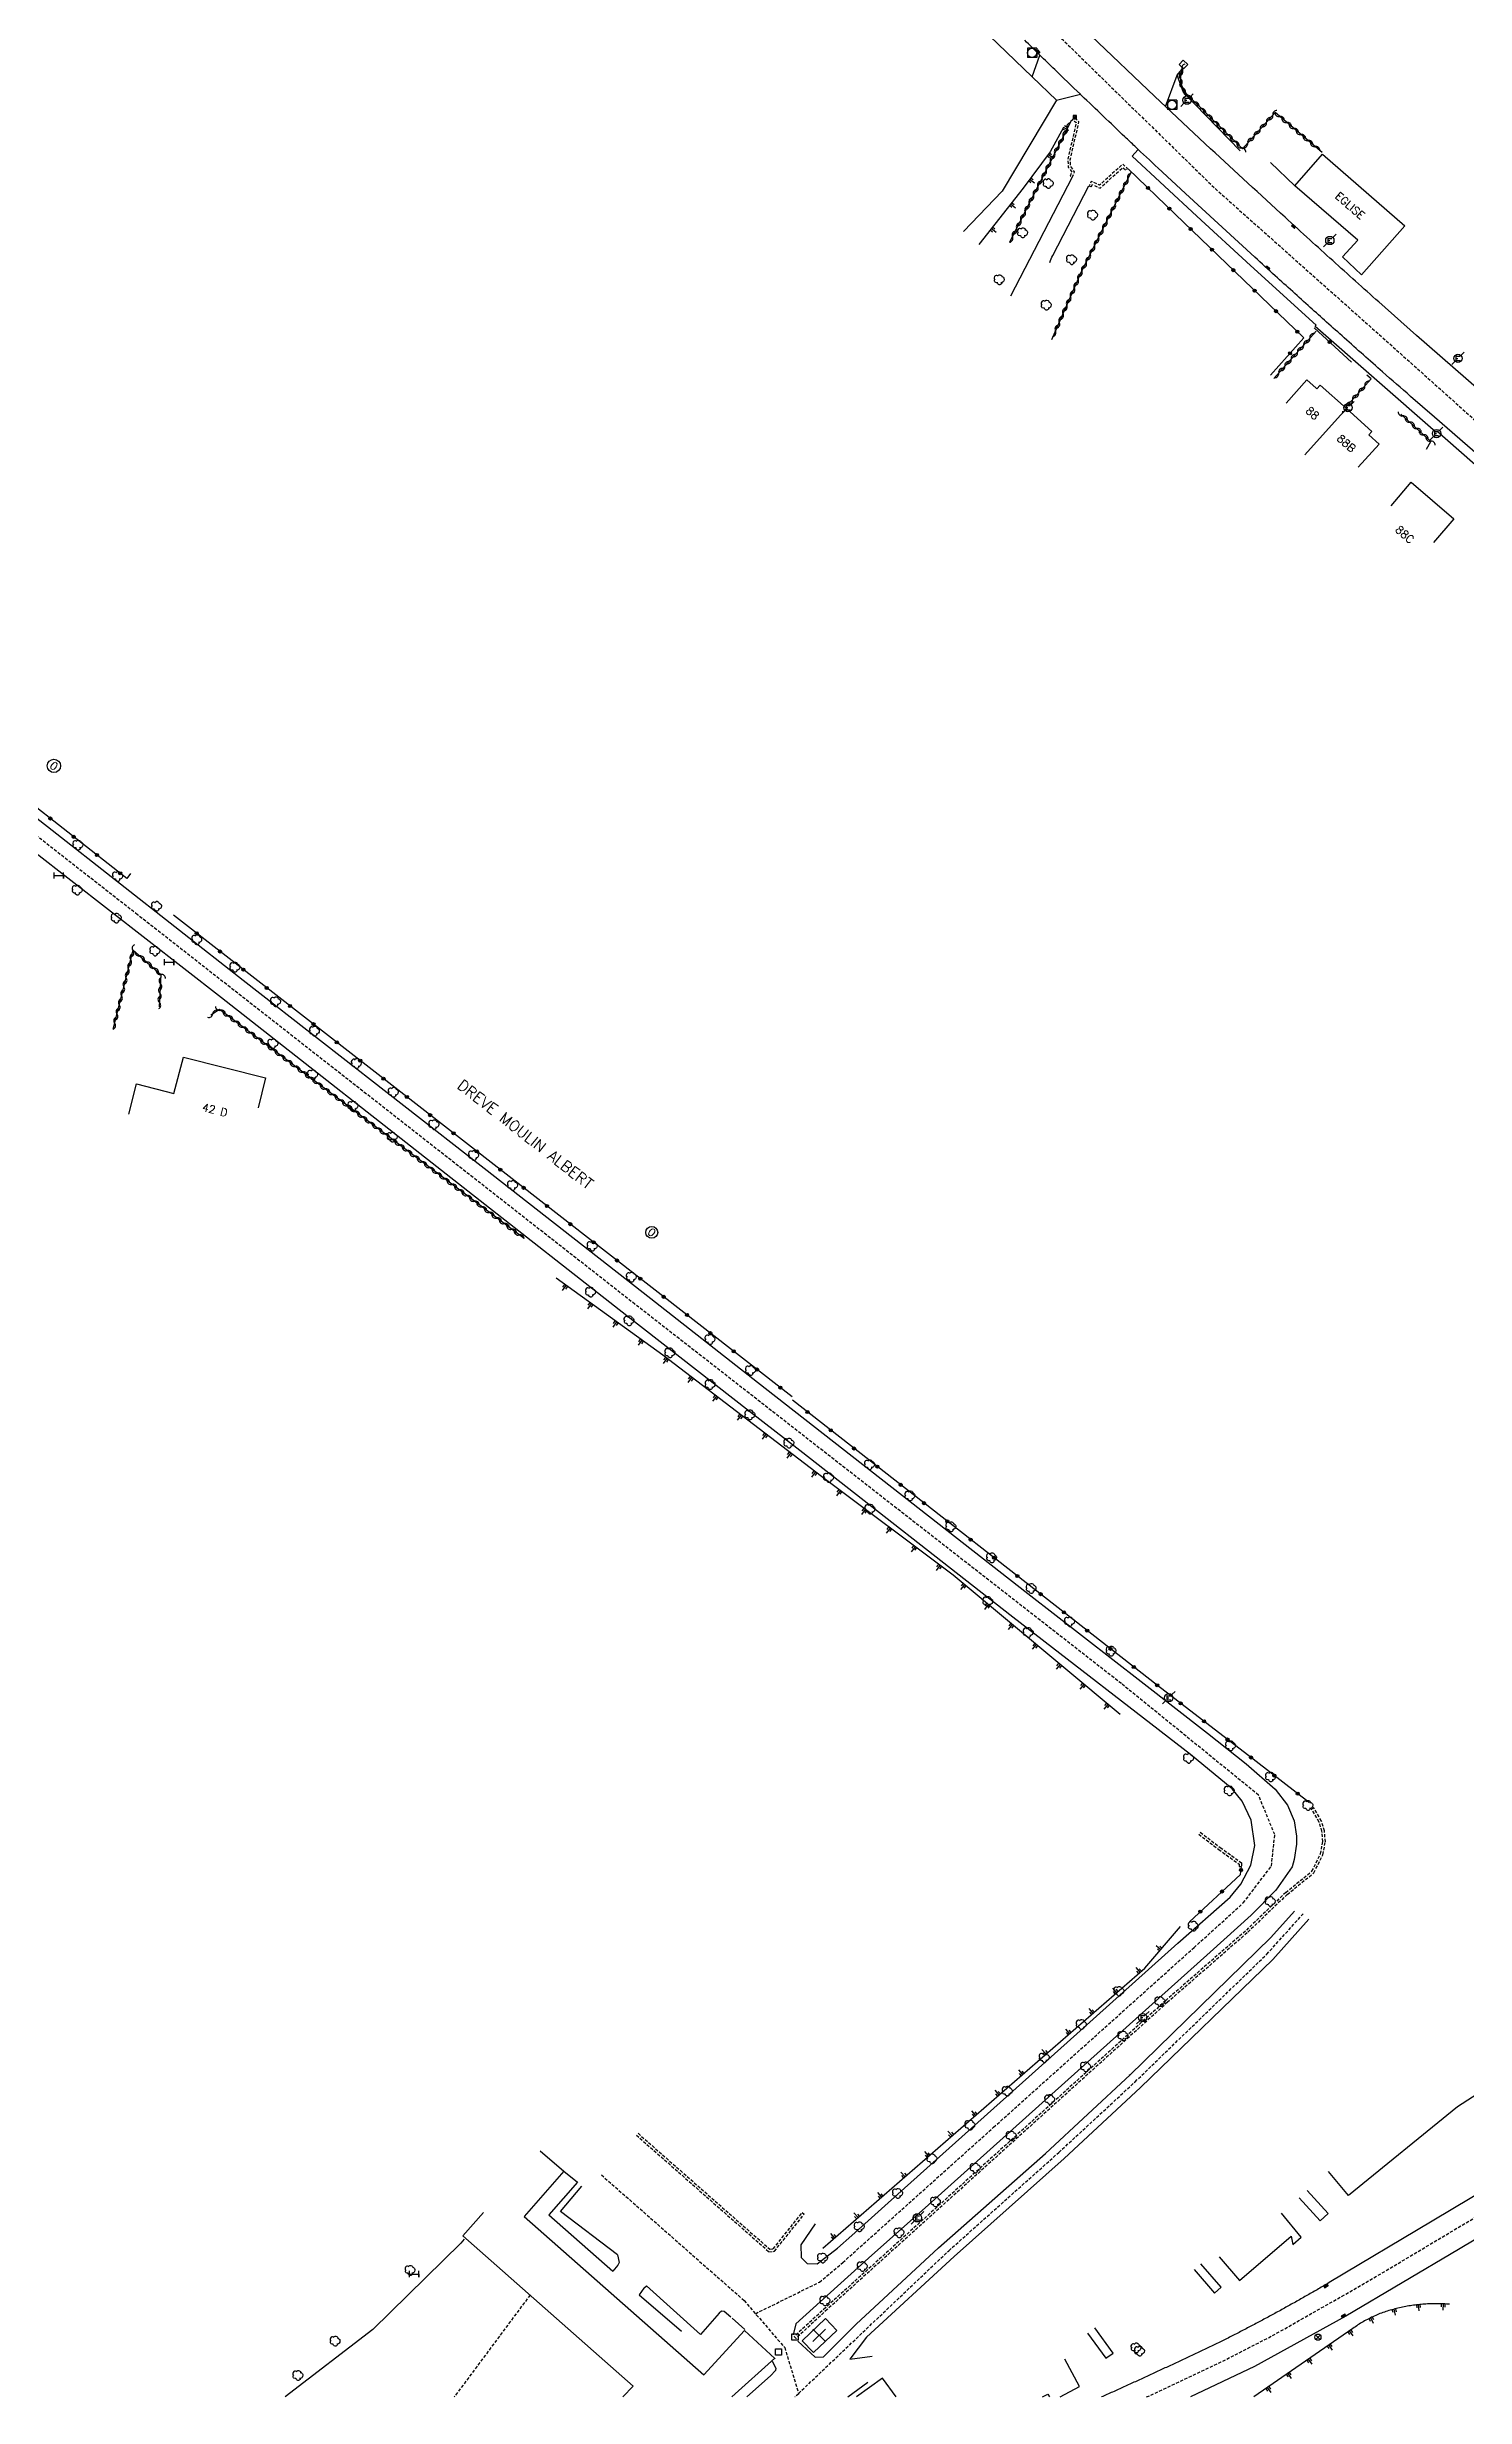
# Model space of a CAD drawing. Header units: millimetres. Extents: x 80999 to 82000, y 143000 to 144001.
# Drawn here: x 81544.8 to 81772.5, y 143000 to 143377.2 of the extents above; entities that cross this region are included whole.
import ezdxf
from ezdxf.enums import TextEntityAlignment as Align

# ---------------------------------------------------------------- set-up
doc = ezdxf.new("R2010")
doc.units = ezdxf.units.MM
doc.linetypes.add('DASHED', pattern=[0.75, 0.5, -0.25])
doc.layers.get('0').update_dxf_attribs({"linetype": 'CONTINUOUS'})
for name, color, linetype in [('W0001', 6, 'DASHED'), ('W0008', 7, 'CONTINUOUS'), ('W0017', 7, 'CONTINUOUS'), ('W0100', 7, 'CONTINUOUS'), ('W0105', 7, 'CONTINUOUS'), ('W0112', 1, 'DASHED'), ('W0211', 2, 'CONTINUOUS'), ('W0300', 7, 'CONTINUOUS'), ('W0310', 3, 'CONTINUOUS'), ('W0322', 7, 'CONTINUOUS'), ('W0330', 7, 'CONTINUOUS'), ('W0400', 7, 'CONTINUOUS'), ('W0420', 7, 'CONTINUOUS'), ('W0469', 7, 'CONTINUOUS'), ('W0471', 7, 'CONTINUOUS'), ('W0984', 7, 'CONTINUOUS'), ('W0989', 7, 'CONTINUOUS'), ('W0991', 7, 'CONTINUOUS'), ('W1102', 7, 'CONTINUOUS'), ('W1474', 7, 'CONTINUOUS')]:
    doc.layers.add(name, color=color, linetype=linetype)
doc.styles.get("Standard").update_dxf_attribs({"font": 'romans.shx', "width": 0.85})

# ---------------------------------------------------------------- blocks, each defined once
blk = doc.blocks.new('t211o')
at = {"color": 0, "linetype": 'Continuous'}
for p, q in [((-0.29, 0.5), (-0.29, 0)), ((0, 1), (0, 0)), ((0.29, 0.5), (0.29, 0))]:
    blk.add_line(p, q, dxfattribs=at)
blk = doc.blocks.new('t322o')
at = {"color": 0, "linetype": 'Continuous'}
for radius in [0.25, 0.15]:
    blk.add_circle((0, 0), radius, dxfattribs=at)
blk = doc.blocks.new('t991o')
at = {"color": 0, "linetype": 'Continuous'}
for p, q in [((-1, 1), (1, -1)), ((-1, -1), (1, 1))]:
    blk.add_line(p, q, dxfattribs=at)
blk = doc.blocks.new('t310o')
at = {"color": 0, "linetype": 'Continuous'}
for centre, start, end in [((-0.5, 0.38), 216.8699, 323.1304), ((0.5, -0.37), 36.8699, 143.1303)]:
    blk.add_arc(centre, 0.625, start, end, dxfattribs=at)
blk = doc.blocks.new('T300')
for p, q in [((-0.8, 0.51), (-0.86, 0.34)), ((-0.86, 0.34), (-0.86, 0.17)), ((-0.86, 0.17), (-0.74, 0.06)), ((-0.69, 0.63), (-0.8, 0.51)), ((-0.8, -0.06), (-0.74, 0.06)), ((-0.74, 0.06), (-0.69, 0.11)), ((-0.57, 0.69), (-0.69, 0.63)), ((-0.46, 0.69), (-0.57, 0.69)), ((-0.29, 0.63), (-0.46, 0.69)), ((-0.29, 0.63), (-0.17, 0.74)), ((-0.23, 0.57), (-0.29, 0.63)), ((-0.17, 0.74), (-0.06, 0.8)), ((-0.06, 0.8), (0.06, 0.8)), ((0.06, 0.8), (0.23, 0.74)), ((0.23, 0.74), (0.34, 0.63)), ((0.34, 0.63), (0.4, 0.51)), ((0.46, 0.46), (0.34, 0.46)), ((0.4, 0.51), (0.4, 0.46)), ((0.57, 0.4), (0.46, 0.46)), ((0.57, 0.4), (0.69, 0.29)), ((0.69, 0.29), (0.74, 0.17)), ((0.74, 0.06), (0.69, -0.17)), ((0.74, 0.17), (0.74, 0.06)), ((-0.8, -0.17), (-0.8, -0.06)), ((-0.8, -0.23), (-0.8, -0.17)), ((-0.74, -0.34), (-0.8, -0.23)), ((-0.69, -0.4), (-0.74, -0.34)), ((-0.51, -0.46), (-0.69, -0.4)), ((-0.4, -0.46), (-0.51, -0.46)), ((-0.4, -0.46), (-0.34, -0.46)), ((-0.34, -0.46), (-0.34, -0.4)), ((-0.34, -0.51), (-0.34, -0.46)), ((-0.29, -0.63), (-0.34, -0.51)), ((-0.17, -0.74), (-0.29, -0.63)), ((-0.06, -0.8), (-0.17, -0.74)), ((0.06, -0.8), (-0.06, -0.8)), ((0.17, -0.74), (0.06, -0.8)), ((0.23, -0.69), (0.17, -0.74)), ((0.29, -0.46), (0.23, -0.46)), ((0.29, -0.63), (0.23, -0.69)), ((0.46, -0.4), (0.29, -0.46)), ((0.34, -0.51), (0.29, -0.63)), ((0.34, -0.51), (0.34, -0.46)), ((0.57, -0.34), (0.46, -0.4)), ((0.63, -0.29), (0.57, -0.34)), ((0.69, -0.17), (0.63, -0.29))]:
    blk.add_line(p, q)
blk = doc.blocks.new('t112o')
at = {"color": 0, "linetype": 'Continuous'}
for p, q in [((-0.5, 0.5), (0.5, 0.5)), ((-0.5, -0.5), (-0.5, 0.5)), ((0.5, 0.5), (0.5, -0.5)), ((0.5, -0.5), (-0.5, -0.5))]:
    blk.add_line(p, q, dxfattribs=at)
blk = doc.blocks.new('T471')
for p, q in [((-0.333334, 0.333334), (-0.333334, -0.333334)), ((-0.333334, 0.333334), (0.333334, 0.333334)), ((-0.333334, 0), (0, 0)), ((0.500001, 0.500001), (1.000002, 1.000002)), ((-0.500001, -0.500001), (-1.000002, -1.000002)), ((-0.333334, -0.333334), (0.333334, -0.333334))]:
    blk.add_line(p, q)
blk.add_ellipse((0, 0), major_axis=(0.471405, 0.471405), ratio=1, start_param=5.4977871438, end_param=11.780972451)
blk = doc.blocks.new('T400')
for p, q in [((-0.15, 0.3), (0.15, 0.3)), ((-0.15, -0.25), (-0.15, 0.3)), ((-0.15, 0.15), (0.15, 0.15)), ((-0.15, 0), (0.15, 0)), ((0.15, 0.3), (0.15, -0.25)), ((-0.15, -0.15), (0.15, -0.15)), ((-0.15, -0.25), (-0.15, -0.3)), ((-0.15, -0.3), (0.15, -0.3)), ((0.15, -0.3), (0.15, -0.25))]:
    blk.add_line(p, q)
blk = doc.blocks.new('T420')
for p, q in [((0.75, 0.75), (-0.75, 0.75)), ((-0.75, 0.75), (-0.75, -0.75)), ((0.75, 0.75), (0.75, -0.75)), ((0.75, -0.75), (-0.75, -0.75))]:
    blk.add_line(p, q)
blk.add_ellipse((0, 0), major_axis=(-0.53, 0.53), ratio=1, start_param=3.926991, end_param=10.210176)
blk = doc.blocks.new('t330o')
at = {"color": 0, "linetype": 'Continuous'}
for p, q in [((0.25, -0.25), (-0.25, 0.25)), ((-0.25, -0.25), (0.25, 0.25)), ((-0.25, 0.25), (-0.25, -0.25)), ((0.25, 0.25), (-0.25, 0.25)), ((0.25, -0.25), (0.25, 0.25)), ((-0.25, -0.25), (0.25, -0.25)), ((-0.25, -0.25), (-0.25, -0.25))]:
    blk.add_line(p, q, dxfattribs=at)
blk = doc.blocks.new('T469')
at = {"color": 0, "linetype": 'Continuous', "flags": 128}
for points in [[(-0.35, 0.35), (0.35, -0.35)], [(-0.35, -0.35), (0.35, 0.35)]]:
    blk.add_lwpolyline(points, dxfattribs=at)
at = {"color": 0, "linetype": 'Continuous'}
blk.add_circle((0, 0), 0.5, dxfattribs=at)
blk = doc.blocks.new('T1474')
at = {"color": 0, "linetype": 'Continuous', "flags": 128}
for points in [[(-0.75, -0.5), (-0.75, 0.5)], [(-0.75, 0), (0.75, 0)], [(0.75, 0), (0.75, -0.5), (0.75, 0.5)]]:
    blk.add_lwpolyline(points, dxfattribs=at)

msp = doc.modelspace()

# ---------------------------------------------------------------- linework, layer by layer
at = {"layer": 'W0001'}
msp.add_line((81622.38, 143016.36), (81610.21, 143000), dxfattribs=at)
at = {"layer": 'W0001', "flags": 128}
for points in [[(81516.45, 143572.18), (81531.86, 143554.89), (81563.49, 143519.45), (81584.49, 143498.36), (81661.91, 143423.35), (81732.26, 143354.63), (81759.38, 143330.5), (81781.02, 143311.14), (81805.4, 143290.42), (81831.91, 143267.31), (81850.37, 143251.37), (81861.64, 143241.4), (81872.74, 143230.73), (81881, 143221.62), (81887.55, 143214.22), (81892.39, 143207.1), (81913.75, 143176.93), (81921.35, 143166.89), (81927.61, 143159.91), (81932.74, 143155.36), (81939.43, 143149.67), (81943.42, 143146.25), (81950.97, 143141.13), (81960.79, 143135.01), (82000, 143113.67)], [(81721.38, 143000), (81733.35, 143005.62), (81741.53, 143009.82), (81755.91, 143017.97), (81780.18, 143032.42), (81794.95, 143041.25), (81806.25, 143048.18), (81811.7, 143052.17), (81816.75, 143056.48), (81820.69, 143060.52), (81826.5, 143067.03), (81830.89, 143073.39), (81837.45, 143084.42), (81847.7, 143102.4), (81854.79, 143114.51), (81858.62, 143122.68), (81859.86, 143132.56), (81860.62, 143136.49), (81861.24, 143138.68), (81862.24, 143142.17), (81862.48, 143144.63), (81863.56, 143148.78), (81865.15, 143152.89), (81867.19, 143156.98), (81869.65, 143161.68), (81873, 143159.02), (81875.23, 143157.54), (81877.33, 143156.26), (81879.52, 143154.85), (81882.24, 143153.57), (81886.49, 143153.36)]]:
    msp.add_lwpolyline(points, dxfattribs=at)
at = {"layer": 'W0001'}
for points in [[(81658.58, 143013.37), (81668.86, 143018.45), (81672.59, 143021.59), (81696.82, 143043.3), (81728.99, 143072.15), (81736.91, 143079.32), (81741.42, 143085.24), (81741.95, 143090.28), (81739.35, 143096.62), (81717.33, 143114.52), (81639.23, 143175.42), (81559.36, 143237.94), (81502.26, 143282.58)], [(81665.5, 143000.58), (81689.61, 143023.49), (81707.29, 143039.26), (81719.53, 143050.6), (81740.69, 143071.08), (81746.5, 143077.55)], [(81633.85, 143035.65), (81656.76, 143015.49), (81663.27, 143007.92), (81665.52, 143000.51), (81664.88, 143000)]]:
    msp.add_lwpolyline(points, dxfattribs=at)
at = {"layer": 'W0008'}
for p, q in [((81741.32, 143073.78), (81745.12, 143078.01)), ((81718.67, 143051.67), (81741.32, 143073.78)), ((81747.45, 143076.7), (81741.64, 143070.22)), ((81741.64, 143070.22), (81720.4, 143049.66)), ((81649.74, 143010.01), (81641.08, 143017.85)), ((81673.4, 143000), (81676.62, 143002.37))]:
    msp.add_line(p, q, dxfattribs=at)
at = {"layer": 'W0008', "flags": 128}
for points in [[(81723.22, 143357.81, -0.001053), (81719.49, 143361.3, -0.002468), (81717.91, 143362.8, -0.000018), (81710.93, 143369.47, -0.000677), (81710.75, 143369.65, -0.000651), (81706.62, 143373.62, -0.001116), (81704.23, 143375.95, -0.003518), (81701.81, 143378.34, 0.004748)], [(81781.01, 143316.76), (81764.72, 143330.93), (81758.64, 143336.32, -0.001777), (81751.26, 143342.95, -0.000668), (81747.58, 143346.29, -0.000718), (81743.63, 143349.9, -0.001147), (81731.65, 143360.92), (81722.71, 143369.3), (81712.5, 143379.05)], [(81830.42, 143263.24), (81812.39, 143278.9), (81767.58, 143317.83), (81763.75, 143321.16, -0.001706), (81759.28, 143325.08, -0.001231), (81753.12, 143330.55, -0.000621), (81750.29, 143333.07, -0.000663), (81747.65, 143335.44, -0.001001), (81742.03, 143340.52, -0.00171), (81738.75, 143343.51), (81727.63, 143353.74), (81723.19, 143357.85)], [(81705.82, 143342.67, -0.000172), (81705.82, 143342.67, -0.04017), (81706.3, 143343.79), (81712.09, 143354.94)]]:
    msp.add_lwpolyline(points, format="xyb", dxfattribs=at)
for points in [[(81700.01, 143380.11), (81696.13, 143379.01), (81703, 143372.43), (81704.23, 143375.95)], [(81703, 143372.43), (81706.91, 143368.72), (81710.75, 143369.65)], [(81724.43, 143367.69), (81726.31, 143372.74), (81727.3, 143373.94)], [(81736.41, 143360.59), (81727.3, 143369.92), (81726.31, 143372.74)], [(81706.91, 143368.72), (81698.19, 143354.09), (81691.99, 143347.64)], [(81823.53, 143255.23), (81829.49, 143262.12), (81823.75, 143267.06), (81809.83, 143278.82), (81767.97, 143315.55), (81767.8, 143315.39), (81748.42, 143332.39), (81748.61, 143332.61), (81738.07, 143342.19), (81729.44, 143350.09), (81719.07, 143359.7), (81719.95, 143360.75)], [(81699.6, 143337.28), (81709.46, 143356.41)], [(81745.19, 143354.98), (81741.29, 143358.7)], [(81789.13, 143041.28), (81767.23, 143028.23), (81750.69, 143018.36), (81750.47, 143018.24), (81750.26, 143018.11), (81750.04, 143017.98), (81749.83, 143017.86), (81749.61, 143017.73), (81749.39, 143017.61), (81749.18, 143017.48), (81748.96, 143017.35), (81748.75, 143017.23), (81748.53, 143017.1), (81748.31, 143016.98), (81748.09, 143016.85), (81747.88, 143016.73), (81747.66, 143016.6), (81747.44, 143016.48), (81747.23, 143016.36), (81747.01, 143016.23), (81746.79, 143016.11), (81746.57, 143015.99), (81746.36, 143015.86), (81746.14, 143015.74), (81745.92, 143015.62), (81745.7, 143015.49), (81745.49, 143015.37), (81745.27, 143015.25), (81745.05, 143015.13), (81744.83, 143015), (81744.61, 143014.88), (81744.39, 143014.76), (81744.17, 143014.64), (81743.96, 143014.52), (81743.74, 143014.4), (81743.52, 143014.27), (81743.3, 143014.15), (81743.08, 143014.03), (81742.86, 143013.91), (81742.64, 143013.79), (81742.42, 143013.67), (81742.2, 143013.55), (81741.98, 143013.43), (81741.76, 143013.31), (81741.54, 143013.19), (81741.32, 143013.07), (81741.1, 143012.96), (81740.88, 143012.84), (81740.66, 143012.72), (81740.44, 143012.6), (81740.22, 143012.48), (81740, 143012.36), (81739.78, 143012.25), (81739.56, 143012.13), (81739.34, 143012.01), (81739.12, 143011.89), (81738.9, 143011.78), (81738.68, 143011.66), (81738.45, 143011.54), (81738.23, 143011.43), (81738.01, 143011.31), (81737.79, 143011.19), (81737.57, 143011.08), (81737.35, 143010.96), (81737.13, 143010.85), (81736.9, 143010.73), (81736.68, 143010.61), (81736.46, 143010.5), (81736.24, 143010.38), (81736.01, 143010.27), (81735.79, 143010.16), (81735.57, 143010.04), (81735.35, 143009.93), (81735.12, 143009.81), (81734.9, 143009.7), (81734.68, 143009.59), (81734.46, 143009.47), (81734.23, 143009.36), (81734.01, 143009.25), (81733.79, 143009.14), (81733.57, 143009.03), (81733.34, 143008.92), (81733.12, 143008.81), (81732.9, 143008.7), (81732.67, 143008.59), (81732.45, 143008.48), (81732.23, 143008.37), (81732, 143008.26), (81731.78, 143008.15), (81731.55, 143008.04), (81731.33, 143007.93), (81731.1, 143007.83), (81730.88, 143007.72), (81730.65, 143007.61), (81730.43, 143007.5), (81730.21, 143007.39), (81729.98, 143007.29), (81729.75, 143007.18), (81729.53, 143007.07), (81729.3, 143006.97), (81729.08, 143006.86), (81728.85, 143006.76), (81728.63, 143006.65), (81728.4, 143006.54), (81728.18, 143006.44), (81727.95, 143006.33), (81727.73, 143006.23), (81727.5, 143006.12), (81727.27, 143006.02), (81727.05, 143005.91), (81726.82, 143005.81), (81726.6, 143005.7), (81726.37, 143005.6), (81726.14, 143005.49), (81725.92, 143005.39), (81725.69, 143005.28), (81725.47, 143005.18), (81725.24, 143005.07), (81725.01, 143004.97), (81724.79, 143004.86), (81724.56, 143004.76), (81724.33, 143004.66), (81724.11, 143004.55), (81723.88, 143004.45), (81723.66, 143004.34), (81723.43, 143004.24), (81723.2, 143004.13), (81722.98, 143004.03), (81722.75, 143003.92), (81722.52, 143003.82), (81722.3, 143003.72), (81722.07, 143003.61), (81721.85, 143003.51), (81721.62, 143003.4), (81721.39, 143003.3), (81721.17, 143003.19), (81720.94, 143003.09), (81720.71, 143002.98), (81720.48, 143002.88), (81720.26, 143002.77), (81720.03, 143002.67), (81719.8, 143002.56), (81719.57, 143002.46), (81719.35, 143002.36), (81719.12, 143002.25), (81718.89, 143002.15), (81718.66, 143002.04), (81718.44, 143001.94), (81718.21, 143001.84), (81717.98, 143001.73), (81717.75, 143001.63), (81717.53, 143001.53), (81717.3, 143001.42), (81717.07, 143001.32), (81716.84, 143001.21), (81716.62, 143001.11), (81716.39, 143001.01), (81716.16, 143000.9), (81715.93, 143000.8), (81715.7, 143000.7), (81715.48, 143000.6), (81715.25, 143000.49), (81715.02, 143000.39), (81714.79, 143000.29), (81714.56, 143000.18), (81714.34, 143000.08), (81714.16, 143000)], [(81792.12, 143035.99), (81771.44, 143023.7), (81753.36, 143012.96), (81738.71, 143004.89), (81728.41, 143000)]]:
    msp.add_lwpolyline(points, dxfattribs=at)
at = {"layer": 'W0008'}
for points in [[(81503.66, 143284.35), (81545.64, 143251.53), (81576.35, 143227.46), (81615, 143197.27), (81640.54, 143177.29), (81660.14, 143161.95), (81680.49, 143146.05), (81702.29, 143128.98), (81720.5, 143114.88), (81731.13, 143106.58), (81737.38, 143101.64), (81742, 143097.59), (81743.98, 143095.02), (81745.08, 143092.47), (81745.47, 143090.01), (81745.45, 143088.76), (81745.09, 143086.31), (81744.75, 143085.09), (81742.12, 143081.36), (81738.18, 143077.34), (81731.58, 143071.43), (81710.32, 143052.35), (81685.81, 143030.39), (81677.27, 143022.78), (81673.43, 143019.3), (81665.07, 143011.74), (81664.62, 143009.97)], [(81668.15, 143027.81), (81665.86, 143024.44), (81665.91, 143022.42), (81666.87, 143021.45), (81668.47, 143021.39), (81671.75, 143023.87), (81674.05, 143025.9), (81682.52, 143033.51), (81708.65, 143056.93), (81726.41, 143072.86), (81734.79, 143080.24), (81736.49, 143082.34), (81738.09, 143085.39), (81738.73, 143088.52), (81738.15, 143092.58), (81736.71, 143095.66), (81735.11, 143097.65), (81728.42, 143103.14), (81699.91, 143125.19), (81665.71, 143151.92), (81657.63, 143158.19), (81637.92, 143173.56), (81612.42, 143193.55), (81572.84, 143224.61), (81542.6, 143248.17)], [(81665.39, 143008.95), (81668.14, 143006.42), (81669.49, 143006.47), (81674.74, 143011.69), (81687.95, 143023.95), (81705.17, 143039.1), (81718.76, 143051.74), (81718.58, 143051.61)], [(81720.4, 143049.66), (81708.15, 143038.31), (81690.47, 143022.54), (81676.41, 143009.61), (81673.75, 143006.07), (81677.32, 143006.56)], [(81636.44, 143022.81), (81627.28, 143029.8), (81630.71, 143033.85)], [(81611.8, 143025.34), (81611.29, 143024.71), (81597.12, 143010.84), (81583.05, 143000)], [(81654.62, 143012.83), (81653.57, 143013.72), (81653.14, 143013.78), (81652.74, 143013.46), (81649.74, 143010.01)], [(81661.27, 143005.74), (81661.84, 143004.61), (81661.82, 143004.25), (81661.01, 143003.41), (81657.2, 143000)]]:
    msp.add_lwpolyline(points, dxfattribs=at)
at = {"layer": 'W0017', "flags": 128}
for points in [[(81795.22, 143061.98), (81771.29, 143046.59), (81753.77, 143032.32), (81750.61, 143036.19)], [(81745.87, 143031.97), (81749.25, 143028.29), (81750.55, 143029.48), (81747.16, 143033.16)], [(81733.02, 143022.49), (81736.27, 143018.69), (81744.61, 143025.8), (81744.84, 143024.5), (81746.22, 143025.64), (81743.03, 143029.49)], [(81729.02, 143020.47), (81732.29, 143016.69), (81733.35, 143017.61), (81730.08, 143021.39)], [(81711.91, 143010.26), (81714.83, 143006.21), (81716.02, 143007.06), (81713.09, 143011.12)], [(81707.48, 143000), (81710.61, 143001.69), (81708.23, 143006.09)], [(81704.66, 143000), (81705.54, 143000.48), (81705.8, 143000)]]:
    msp.add_lwpolyline(points, dxfattribs=at)
at = {"layer": 'W0100', "flags": 128}
msp.add_lwpolyline([(81749.62, 143360.06), (81762.82, 143348.56), (81755.88, 143340.68), (81752.82, 143343.58), (81755.31, 143346.25), (81745.19, 143354.98)], close=True, dxfattribs=at)
for points in [[(81743.78, 143320.08), (81747.12, 143323.8), (81748.63, 143322.45), (81748.73, 143322.36), (81749.27, 143322.95), (81753.45, 143319.21), (81757.55, 143315.53), (81757.05, 143314.97), (81758.7, 143313.49), (81755.35, 143309.78)], [(81760.62, 143303.58), (81763.88, 143307.37), (81770.71, 143301.51), (81767.45, 143297.71)]]:
    msp.add_lwpolyline(points, dxfattribs=at)
at = {"layer": 'W0100'}
for points in [[(81557.97, 143205.95), (81559.21, 143210.79), (81565.17, 143209.26), (81566.76, 143215.07), (81579.93, 143211.79), (81578.72, 143206.94)], [(81624.03, 143039.54), (81627.8, 143036.26), (81621.45, 143028.98), (81650.3, 143003.56), (81656.83, 143010.67)], [(81614.91, 143029.63), (81611.6, 143025.88), (81638.96, 143001.73), (81637.27, 143000)], [(81654.81, 143000), (81661.71, 143006.21), (81661.69, 143006.2), (81656.83, 143010.67)], [(81666.07, 143009.04), (81669.83, 143012.6), (81671.66, 143010.68), (81667.9, 143007.13), (81666.07, 143009.04)], [(81681.17, 143000), (81678.98, 143003.02), (81674.82, 143000)]]:
    msp.add_lwpolyline(points, dxfattribs=at)
at = {"layer": 'W0105'}
for p, q in [((81627.8, 143036.26), (81629.99, 143034.5)), ((81629.99, 143034.5), (81625.38, 143029.22)), ((81625.38, 143029.22), (81635.66, 143020.21)), ((81636.49, 143021.15), (81635.66, 143020.21)), ((81640.64, 143017.48), (81639.93, 143016.41)), ((81639.93, 143016.41), (81646.68, 143010.55))]:
    msp.add_line(p, q, dxfattribs=at)
for points in [[(81636.44, 143022.81), (81636.69, 143021.61), (81636.49, 143021.15)], [(81640.64, 143017.48), (81641.08, 143017.85)], [(81654.82, 143012.63), (81656.85, 143010.86)]]:
    msp.add_lwpolyline(points, dxfattribs=at)
at = {"layer": 'W0112'}
for p, q in [((81747.85, 143094.43), (81748.19, 143094.63)), ((81736.23, 143085.14), (81736.63, 143085.16)), ((81666.09, 143029.6), (81666.4, 143029.35)), ((81664.81, 143009.71), (81665.09, 143009.41))]:
    msp.add_line(p, q, dxfattribs=at)
at = {"layer": 'W0112', "flags": 128}
for points in [[(81709.74, 143365.27), (81709.82, 143365.35), (81710.08, 143365.11), (81708.72, 143359.16), (81708.81, 143357.96), (81709.37, 143357.15), (81709.11, 143356.53), (81709.48, 143356.38), (81709.82, 143357.2), (81709.2, 143358.1), (81709.12, 143359.13), (81710.52, 143365.25), (81709.8, 143365.92), (81709.45, 143365.55)], [(81712.5, 143354.79), (81712.68, 143355.15), (81713.91, 143354.6), (81717.56, 143357.9), (81718.02, 143357.46), (81718.3, 143357.75), (81717.57, 143358.44), (81713.83, 143355.07), (81712.5, 143355.67), (81712.14, 143354.97)]]:
    msp.add_lwpolyline(points, close=True, dxfattribs=at)
at = {"layer": 'W0112'}
for points in [[(81743.72, 143081), (81747.93, 143084.41), (81749.3, 143087.19), (81749.68, 143089.15), (81749.54, 143090.81), (81749.08, 143092.3), (81747.85, 143094.43)], [(81743.97, 143080.69), (81748.24, 143084.15), (81749.68, 143087.06), (81750.08, 143089.13), (81749.94, 143090.89), (81749.45, 143092.46), (81748.19, 143094.63)], [(81729.76, 143090.34), (81732.96, 143087.89), (81736.22, 143085.56), (81736.23, 143085.14)], [(81730, 143090.65), (81733.2, 143088.21), (81736.61, 143085.77), (81736.63, 143085.16)], [(81743.72, 143081), (81737.24, 143074.8), (81724.48, 143063.67), (81669.83, 143014.34)], [(81743.97, 143080.69), (81737.51, 143074.5), (81724.75, 143063.37), (81670.1, 143014.05)], [(81639.47, 143042.03), (81660.74, 143023.32), (81661.62, 143023.39), (81666.4, 143029.35)], [(81639.73, 143042.33), (81660.88, 143023.73), (81661.42, 143023.78), (81666.09, 143029.6)], [(81669.83, 143014.34), (81664.81, 143009.71)], [(81670.1, 143014.05), (81665.09, 143009.41)]]:
    msp.add_lwpolyline(points, dxfattribs=at)
at = {"layer": 'W0211', "flags": 128}
for points in [[(81708.04, 143364.32), (81705.87, 143360.4), (81701.54, 143354.59), (81694.43, 143345.52)], [(81770.03, 143014.88), (81769.77, 143014.9), (81769.52, 143014.92), (81769.27, 143014.93), (81769.01, 143014.95), (81768.76, 143014.95), (81768.5, 143014.96), (81768.25, 143014.97), (81768, 143014.97), (81767.74, 143014.97), (81767.49, 143014.97), (81767.24, 143014.96), (81766.99, 143014.95), (81766.73, 143014.95), (81766.48, 143014.93), (81766.23, 143014.92), (81765.98, 143014.9), (81765.73, 143014.88), (81765.48, 143014.86), (81765.23, 143014.84), (81764.98, 143014.81), (81764.72, 143014.78), (81764.48, 143014.75), (81764.23, 143014.72), (81763.98, 143014.68), (81763.73, 143014.65), (81763.48, 143014.61), (81763.23, 143014.56), (81762.98, 143014.52), (81762.73, 143014.47), (81762.48, 143014.42), (81762.24, 143014.37), (81761.99, 143014.31), (81761.74, 143014.26), (81761.49, 143014.2), (81761.25, 143014.13), (81761, 143014.07), (81760.75, 143014), (81760.51, 143013.93), (81760.27, 143013.86), (81760.03, 143013.79), (81759.79, 143013.71), (81759.55, 143013.63), (81759.31, 143013.55), (81759.08, 143013.47), (81758.85, 143013.38), (81758.62, 143013.29), (81758.39, 143013.19), (81758.16, 143013.1), (81757.93, 143012.99), (81757.71, 143012.89), (81757.48, 143012.79), (81757.26, 143012.68), (81757.04, 143012.56), (81756.82, 143012.45), (81756.6, 143012.33), (81756.39, 143012.21), (81756.17, 143012.09), (81755.96, 143011.96), (81755.74, 143011.83), (81755.53, 143011.7), (81755.32, 143011.56), (81755.12, 143011.42), (81754.91, 143011.28), (81754.7, 143011.13), (81754.5, 143010.99), (81738.61, 143000)]]:
    msp.add_lwpolyline(points, dxfattribs=at)
at = {"layer": 'W0211'}
for points in [[(81717.13, 143109.58), (81690.34, 143131.94), (81669.17, 143147.77), (81643.69, 143167.25), (81626.59, 143179.59)], [(81669.39, 143023.87), (81721.09, 143068.84), (81726.84, 143075.52)]]:
    msp.add_lwpolyline(points, dxfattribs=at)
at = {"layer": 'W0310', "flags": 128}
msp.add_lwpolyline([(81749.59, 143360.28), (81742.01, 143366.71), (81736.75, 143360.89), (81727.82, 143369.66, -0.088083), (81727.12, 143370.77, -0.088083), (81726.85, 143372.04, -0.066303), (81726.95, 143373.02, -0.066303), (81727.3, 143373.94)], format="xyb", dxfattribs=at)
for points in [[(81709.32, 143365.52), (81699.38, 143345.9)], [(81706.15, 143330.31), (81710.84, 143340.96), (81718.92, 143357.17)], [(81748.6, 143331.61), (81741.8, 143324.05)], [(81757.42, 143323.97), (81753.29, 143319.35)], [(81766.34, 143312.69), (81767.03, 143313.93), (81762.22, 143318.31)]]:
    msp.add_lwpolyline(points, dxfattribs=at)
at = {"layer": 'W0310'}
for points in [[(81555.45, 143219.57), (81558.67, 143232.26), (81563.13, 143228.33), (81562.82, 143223.18)], [(81621.43, 143185.95), (81572.51, 143222.75), (81571.13, 143221.84)]]:
    msp.add_lwpolyline(points, dxfattribs=at)
at = {"layer": 'W0322'}
msp.add_line((81664.46, 143160.57), (81565.12, 143237.87), dxfattribs=at)
at = {"layer": 'W0322', "flags": 128}
for points in [[(81741.25, 143324.55), (81746.62, 143330.53), (81725.96, 143350.4), (81718.42, 143357.69)], [(81754.27, 143326.67), (81748.29, 143332.14)], [(81757.42, 143323.97), (81756.72, 143324.56)]]:
    msp.add_lwpolyline(points, dxfattribs=at)
at = {"layer": 'W0322'}
for points in [[(81558.23, 143244.56), (81557.67, 143243.75), (81531.44, 143264.32)], [(81747.52, 143095.39), (81738.99, 143101.99), (81723.12, 143114.21), (81664.51, 143160.01)], [(81728.25, 143076.3), (81736.43, 143083.89), (81736.63, 143085.16)]]:
    msp.add_lwpolyline(points, dxfattribs=at)
at = {"layer": 'W1102', "flags": 128}
msp.add_lwpolyline([(81753.45, 143319.21), (81746.77, 143311.77)], dxfattribs=at)
at = {"layer": 'W1102'}
for centre, radius in [((81545.94, 143261.84), 1.07), ((81641.93, 143186.96), 0.958)]:
    msp.add_circle(centre, radius, dxfattribs=at)

# ---------------------------------------------------------------- block references
at = {"layer": 'W0112', "rotation": 316.3734423029903}
msp.add_blockref('t112o', (81727.29, 143374.43), dxfattribs=at)
at = {"layer": 'W0112'}
for p in [(81664.93, 143009.65), (81662.27, 143007.21)]:
    msp.add_blockref('t112o', p, dxfattribs=at)
at = {"layer": 'W0211'}
for p, rotation in [((81708.04, 143364.32), 241.1372367941281), ((81705.56, 143359.98), 233.2713128002774), ((81702.57, 143355.97), 233.2713128011074), ((81699.52, 143352.01), 231.939794898769), ((81696.44, 143348.08), 231.939794898769), ((81628.2, 143178.42), 144.1902849030773), ((81632.26, 143175.5), 144.1902849030773), ((81636.31, 143172.57), 144.1902849030773), ((81640.37, 143169.64), 144.1902849030773), ((81644.4, 143166.7), 142.6041681549712), ((81648.38, 143163.66), 142.6041681549712), ((81652.35, 143160.63), 142.6041681549712), ((81656.32, 143157.59), 142.6041681549712), ((81660.29, 143154.55), 142.6041681549712), ((81664.27, 143151.52), 142.6041681549712), ((81668.24, 143148.48), 142.6041681549712), ((81672.24, 143145.48), 143.2090765005766), ((81676.24, 143142.48), 143.2090765005766), ((81680.24, 143139.49), 143.2090765005766), ((81684.25, 143136.49), 143.2090765005766), ((81688.25, 143133.5), 143.2090765005766), ((81692.18, 143130.4), 140.1594481978572), ((81696.02, 143127.2), 140.1594481978572), ((81699.85, 143124), 140.1594481978572), ((81703.69, 143120.79), 140.1594481978572), ((81707.53, 143117.59), 140.1594481978572), ((81711.37, 143114.39), 140.1594481978572), ((81715.21, 143111.18), 140.1594481978572), ((81723.68, 143071.85), 49.26613548937235), ((81716.54, 143064.89), 41.01929356962803), ((81720.32, 143068.17), 41.01929356962803), ((81712.77, 143061.61), 41.01929356962803), ((81709, 143058.32), 41.01929356962803), ((81705.23, 143055.04), 41.01929356962803), ((81701.46, 143051.76), 41.01929356962803), ((81697.68, 143048.48), 41.01929356962803), ((81690.14, 143041.92), 41.01929356962803), ((81693.91, 143045.2), 41.01929356962803), ((81686.37, 143038.64), 41.01929356962803), ((81682.59, 143035.35), 41.01929356962803), ((81678.82, 143032.07), 41.01929356962803), ((81675.05, 143028.79), 41.01929356962803), ((81671.28, 143025.51), 41.01929356962803), ((81757.36, 143012.72), 206.1462401080917), ((81761.11, 143014.1), 194.5964285251394), ((81765.04, 143014.82), 185.9637339154842), ((81769.03, 143014.94), 177.3187642272494), ((81753.96, 143010.62), 214.6587609252657), ((81747.38, 143006.07), 214.6587609252657), ((81750.67, 143008.34), 214.6587609252657), ((81740.8, 143001.52), 214.6587609252657), ((81744.09, 143003.79), 214.6587609252657)]:
    msp.add_blockref('t211o', p, dxfattribs=dict(at, rotation=rotation))
at = {"layer": 'W0300'}
for p in [(81705.62, 143355.31), (81712.76, 143350.24), (81701.51, 143347.4), (81709.38, 143343.1), (81697.77, 143339.87), (81705.32, 143335.79), (81549.84, 143249.12), (81556.2, 143244.1), (81549.72, 143241.89), (81562.45, 143239.3), (81555.98, 143237.4), (81562.2, 143232.12), (81568.92, 143233.93), (81575.04, 143229.52), (81581.56, 143223.98), (81581.13, 143217.25), (81587.81, 143219.25), (81587.53, 143212.25), (81594.55, 143214.05), (81600.48, 143209.44), (81594, 143207.22), (81606.99, 143204.24), (81600.29, 143202.25), (81613.38, 143199.3), (81619.62, 143194.49), (81632.41, 143184.75), (81638.7, 143179.77), (81632.14, 143177.35), (81638.33, 143172.77), (81644.87, 143167.61), (81651.33, 143169.76), (81657.82, 143164.79), (81651.34, 143162.52), (81657.73, 143157.65), (81663.99, 143153.11), (81676.94, 143149.66), (81670.38, 143147.58), (81683.43, 143144.66), (81677.01, 143142.51), (81689.99, 143139.69), (81696.55, 143134.71), (81702.88, 143129.79), (81695.92, 143127.69), (81702.4, 143122.71), (81709.04, 143124.46), (81715.72, 143119.73), (81728.15, 143102.52), (81734.9, 143104.53), (81741.33, 143099.53), (81734.7, 143097.3), (81747.32, 143094.94), (81741.27, 143079.53), (81728.93, 143075.57), (81716.97, 143065.12), (81723.58, 143063.47), (81710.94, 143059.79), (81717.64, 143057.95), (81704.98, 143054.47), (81711.64, 143053), (81699.04, 143049.09), (81705.87, 143047.74), (81693.07, 143043.63), (81686.96, 143038.23), (81699.68, 143041.9), (81693.9, 143036.75), (81681.45, 143032.68), (81687.52, 143031.33), (81675.29, 143027.32), (81681.68, 143026.36), (81603.17, 143020.32), (81669.41, 143022.31), (81675.78, 143020.94), (81669.77, 143015.43), (81591.13, 143008.95), (81719.73, 143007.87), (81720.28, 143007.35), (81585.16, 143003.44)]:
    msp.add_blockref('T300', p, dxfattribs=at)
at = {"layer": 'W0310'}
for p, rotation in [((81727.13, 143373.58), 67.70458926518275), ((81727.17, 143370.67), 113.8439758136733), ((81726.85, 143372.12), 90.77428253994552), ((81728.03, 143369.45), 135.5166535002165), ((81729.1, 143368.4), 135.5166535002165), ((81730.17, 143367.35), 135.5166535002165), ((81707.97, 143362.84), 243.1309313612787), ((81708.64, 143364.18), 243.1309313612787), ((81731.24, 143366.3), 135.5166535002165), ((81732.31, 143365.25), 135.5166535002165), ((81733.38, 143364.2), 135.5166535002165), ((81734.45, 143363.15), 135.5166535002165), ((81738.62, 143362.95), 227.8829504574728), ((81739.62, 143364.07), 227.8829504574728), ((81740.63, 143365.18), 227.8829504574728), ((81741.63, 143366.29), 227.8829504574728), ((81742.73, 143366.1), 139.7068837023987), ((81743.87, 143365.13), 139.7068837023987), ((81745.02, 143364.16), 139.7068837023987), ((81746.16, 143363.19), 139.7068837023987), ((81705.93, 143358.83), 243.1309313612787), ((81706.61, 143360.17), 243.1309313612787), ((81707.29, 143361.51), 243.1309313612787), ((81735.52, 143362.1), 135.5166535002165), ((81736.59, 143361.05), 135.5166535002165), ((81737.61, 143361.84), 227.8829504574728), ((81747.3, 143362.22), 139.7068837023987), ((81748.45, 143361.25), 139.7068837023987), ((81704.58, 143356.15), 243.1309313612787), ((81705.25, 143357.49), 243.1309313612787), ((81718.37, 143356.05), 63.50410085427922), ((81702.54, 143352.14), 243.1309313612787), ((81703.22, 143353.48), 243.1309313612787), ((81703.9, 143354.82), 243.1309313612787), ((81716.36, 143352.02), 63.50410085427922), ((81717.03, 143353.36), 63.50410085427922), ((81717.7, 143354.7), 63.50410085427922), ((81700.51, 143348.12), 243.1309313612787), ((81701.19, 143349.46), 243.1309313612787), ((81701.86, 143350.8), 243.1309313612787), ((81714.35, 143347.99), 63.50410085427922), ((81715.02, 143349.33), 63.50410085427922), ((81715.69, 143350.68), 63.50410085427922), ((81699.83, 143346.79), 243.1309313612787), ((81712.34, 143343.96), 63.50410085427922), ((81713.01, 143345.31), 63.50410085427922), ((81713.68, 143346.65), 63.50410085427922), ((81710.38, 143339.91), 66.19455960887522), ((81711, 143341.28), 63.50410085427922), ((81711.67, 143342.62), 63.50410085427922), ((81709.17, 143337.17), 66.19455960887522), ((81709.78, 143338.54), 66.19455960887522), ((81707.36, 143333.05), 66.19455960887522), ((81707.96, 143334.43), 66.19455960887522), ((81708.57, 143335.8), 66.19455960887522), ((81706.75, 143331.68), 66.19455960887522), ((81746.59, 143329.38), 228.0412615461887), ((81747.59, 143330.49), 228.0412615461887), ((81742.58, 143324.92), 228.0412615461887), ((81743.58, 143326.03), 228.0412615461887), ((81744.58, 143327.15), 228.0412615461887), ((81745.59, 143328.26), 228.0412615461887), ((81755.42, 143321.73), 228.1393651523572), ((81756.42, 143322.85), 228.1393651523572), ((81753.42, 143319.5), 228.1393651523572), ((81754.42, 143320.61), 228.1393651523572), ((81762.53, 143318.02), 137.6721869948923), ((81763.64, 143317.01), 137.6721869948923), ((81764.75, 143316), 137.6721869948923), ((81765.86, 143314.99), 137.6721869948923), ((81766.97, 143313.98), 137.6721869948923), ((81558.28, 143230.72), 75.73015396566561), ((81558.65, 143232.17), 75.73015396566561), ((81559.73, 143231.32), 318.6146636191285), ((81557.54, 143227.81), 75.73015396566561), ((81557.91, 143229.27), 75.73015396566561), ((81560.86, 143230.33), 318.6146636191285), ((81561.98, 143229.34), 318.6146636191285), ((81563.11, 143228.35), 318.6146636191285), ((81563.04, 143226.86), 266.5069629904267), ((81556.43, 143223.45), 75.73015396566561), ((81556.8, 143224.9), 75.73015396566561), ((81557.17, 143226.36), 75.73015396566561), ((81562.86, 143223.87), 266.5069629904267), ((81562.95, 143225.37), 266.5069629904267), ((81555.69, 143220.54), 75.73015396566561), ((81556.06, 143222), 75.73015396566561), ((81571.44, 143222.05), 213.661282186789), ((81572.68, 143222.62), 143.0507013949504), ((81573.88, 143221.72), 143.0507013949504), ((81575.08, 143220.82), 143.0507013949504), ((81576.28, 143219.91), 143.0507013949504), ((81577.48, 143219.01), 143.0507013949504), ((81578.68, 143218.11), 143.0507013949504), ((81579.88, 143217.21), 143.0507013949504), ((81581.07, 143216.31), 143.0507013949504), ((81582.27, 143215.4), 143.0507013949504), ((81583.47, 143214.5), 143.0507013949504), ((81584.67, 143213.6), 143.0507013949504), ((81585.87, 143212.7), 143.0507013949504), ((81587.07, 143211.8), 143.0507013949504), ((81588.27, 143210.9), 143.0507013949504), ((81589.47, 143209.99), 143.0507013949504), ((81590.67, 143209.09), 143.0507013949504), ((81591.86, 143208.19), 143.0507013949504), ((81593.06, 143207.29), 143.0507013949504), ((81594.26, 143206.39), 143.0507013949504), ((81595.46, 143205.49), 143.0507013949504), ((81596.66, 143204.58), 143.0507013949504), ((81597.86, 143203.68), 143.0507013949504), ((81599.06, 143202.78), 143.0507013949504), ((81600.26, 143201.88), 143.0507013949504), ((81601.45, 143200.98), 143.0507013949504), ((81602.65, 143200.08), 143.0507013949504), ((81603.85, 143199.17), 143.0507013949504), ((81605.05, 143198.27), 143.0507013949504), ((81606.25, 143197.37), 143.0507013949504), ((81607.45, 143196.47), 143.0507013949504), ((81608.65, 143195.57), 143.0507013949504), ((81609.85, 143194.67), 143.0507013949504), ((81611.04, 143193.77), 143.0507013949504), ((81612.24, 143192.86), 143.0507013949504), ((81613.44, 143191.96), 143.0507013949504), ((81614.64, 143191.06), 143.0507013949504), ((81615.84, 143190.16), 143.0507013949504), ((81617.04, 143189.26), 143.0507013949504), ((81618.24, 143188.36), 143.0507013949504), ((81619.43, 143187.45), 143.0507013949504), ((81620.63, 143186.55), 143.0507013949504)]:
    msp.add_blockref('t310o', p, dxfattribs=dict(at, rotation=rotation))
at = {"layer": 'W0322'}
for p, rotation in [((81721.61, 143354.6), 135.9932830848518), ((81725.03, 143351.3), 135.9932830848518), ((81728.45, 143348.01), 136.112107908516), ((81731.87, 143344.71), 136.112107908516), ((81735.3, 143341.42), 136.112107908516), ((81738.72, 143338.13), 136.112107908516), ((81742.14, 143334.83), 136.112107908516), ((81745.57, 143331.54), 136.112107908516), ((81750.77, 143329.87), 137.6134277682951), ((81744.42, 143328.08), 48.04126154616697), ((81545.37, 143253.39), 141.9044677015687), ((81549.11, 143250.46), 141.9044677015687), ((81552.85, 143247.53), 141.9044677015687), ((81556.58, 143244.6), 141.9044677015687), ((81568.87, 143234.95), 142.1099465302308), ((81572.62, 143232.04), 142.1099465302308), ((81576.36, 143229.12), 142.1099465302308), ((81580.11, 143226.2), 142.1099465302308), ((81583.86, 143223.29), 142.1099465302308), ((81587.61, 143220.37), 142.1099465302308), ((81591.36, 143217.45), 142.1099465302308), ((81595.11, 143214.53), 142.1099465302308), ((81598.86, 143211.62), 142.1099465302308), ((81602.6, 143208.7), 142.1099465302308), ((81606.35, 143205.78), 142.1099465302308), ((81610.1, 143202.86), 142.1099465302308), ((81613.85, 143199.95), 142.1099465302308), ((81617.6, 143197.03), 142.1099465302308), ((81621.35, 143194.11), 142.1099465302308), ((81625.1, 143191.2), 142.1099465302308), ((81628.85, 143188.28), 142.1099465302308), ((81632.59, 143185.36), 142.1099465302308), ((81636.34, 143182.45), 142.1099465302308), ((81640.09, 143179.53), 142.1099465302308), ((81643.84, 143176.61), 142.1099465302308), ((81647.59, 143173.69), 142.1099465302308), ((81651.34, 143170.78), 142.1099465302308), ((81655.09, 143167.86), 142.1099465302308), ((81658.83, 143164.94), 142.1099465302308), ((81662.58, 143162.02), 142.1099465302308), ((81666.93, 143158.12), 141.9968523242041), ((81670.67, 143155.19), 141.9968523242041), ((81674.41, 143152.27), 141.9968523242041), ((81678.16, 143149.34), 141.9968523242041), ((81681.9, 143146.42), 141.9968523242041), ((81685.64, 143143.49), 141.9968523242041), ((81689.38, 143140.57), 141.9968523242041), ((81693.13, 143137.64), 141.9968523242041), ((81696.87, 143134.72), 141.9968523242041), ((81700.61, 143131.8), 141.9968523242041), ((81704.36, 143128.87), 141.9968523242041), ((81708.1, 143125.95), 141.9968523242041), ((81711.84, 143123.02), 141.9968523242041), ((81715.59, 143120.1), 141.9968523242041), ((81719.33, 143117.17), 141.9968523242041), ((81723.07, 143114.25), 141.9968523242041), ((81726.84, 143111.35), 142.4138717108196), ((81730.6, 143108.45), 142.4138717108196), ((81734.36, 143105.55), 142.4138717108196), ((81738.13, 143102.66), 142.4138717108196), ((81741.89, 143099.75), 142.2601770145633), ((81745.64, 143096.85), 142.2601770145633), ((81736.54, 143084.59), 81.06429664436114), ((81733.47, 143081.14), 42.85104303864006), ((81729.99, 143077.91), 42.85104303864006)]:
    msp.add_blockref('t322o', p, dxfattribs=dict(at, rotation=rotation))
at = {"layer": 'W0330'}
msp.add_blockref('t330o', (81709.86, 143365.98), dxfattribs=at)
at = {"layer": 'W0400'}
for p, rotation in [((81703.94, 143376.45), 44.02409672884878), ((81744.98, 143348.46), 47.64363073306408), ((81740.84, 143341.8), 227.6016661706244), ((81750.18, 143017.79), 305.6879706462768), ((81753, 143013.05), 118.8585224003992)]:
    msp.add_blockref('T400', p, dxfattribs=dict(at, rotation=rotation))
at = {"layer": 'W0420'}
for p in [(81702.98, 143376.29), (81725.46, 143367.94)]:
    msp.add_blockref('T420', p, dxfattribs=at)
at = {"layer": 'W0469'}
msp.add_blockref('T469', (81748.88, 143009.6), dxfattribs=at)
at = {"layer": 'W0471'}
for p in [(81727.86, 143368.71), (81750.8, 143346.18), (81771.37, 143327.26), (81753.71, 143319.35), (81767.93, 143315.19), (81724.94, 143112.25), (81720.77, 143060.9), (81684.59, 143028.76)]:
    msp.add_blockref('T471', p, dxfattribs=at)
at = {"layer": 'W0991', "rotation": 90}
msp.add_blockref('t991o', (81668.81, 143009.91), dxfattribs=at)
at = {"layer": 'W1474'}
for p in [(81546.74, 143244.25), (81564.46, 143230.34), (81603.8, 143019.74)]:
    msp.add_blockref('T1474', p, dxfattribs=at)

# ---------------------------------------------------------------- texts
at = {"layer": 'W0984'}
msp.add_text('EGLISE', height=1.25, rotation=318.9203, dxfattribs=at).set_placement((81754.05, 143351.78), align=Align.MIDDLE)
at = {"layer": 'W0989'}
msp.add_text('DREVE MOULIN ALBERT', height=1.75, rotation=321.9654, dxfattribs=at).set_placement((81621.63, 143202.7), align=Align.MIDDLE)
at = {"layer": 'W0991'}
for s, rotation, p in [('88', 318.9203, (81748.02, 143318.46)), ('88B', 318.9203, (81753.45, 143313.62)), ('88C', 318.9203, (81762.84, 143298.99)), ('0', 321.9044, (81545.94, 143261.84)), ('42 D', 346.0452, (81571.78, 143206.6)), ('0', 322.11, (81641.93, 143186.96))]:
    msp.add_text(s, height=1.25, rotation=rotation, dxfattribs=at).set_placement(p, align=Align.MIDDLE)

doc.saveas('drawing.dxf')
